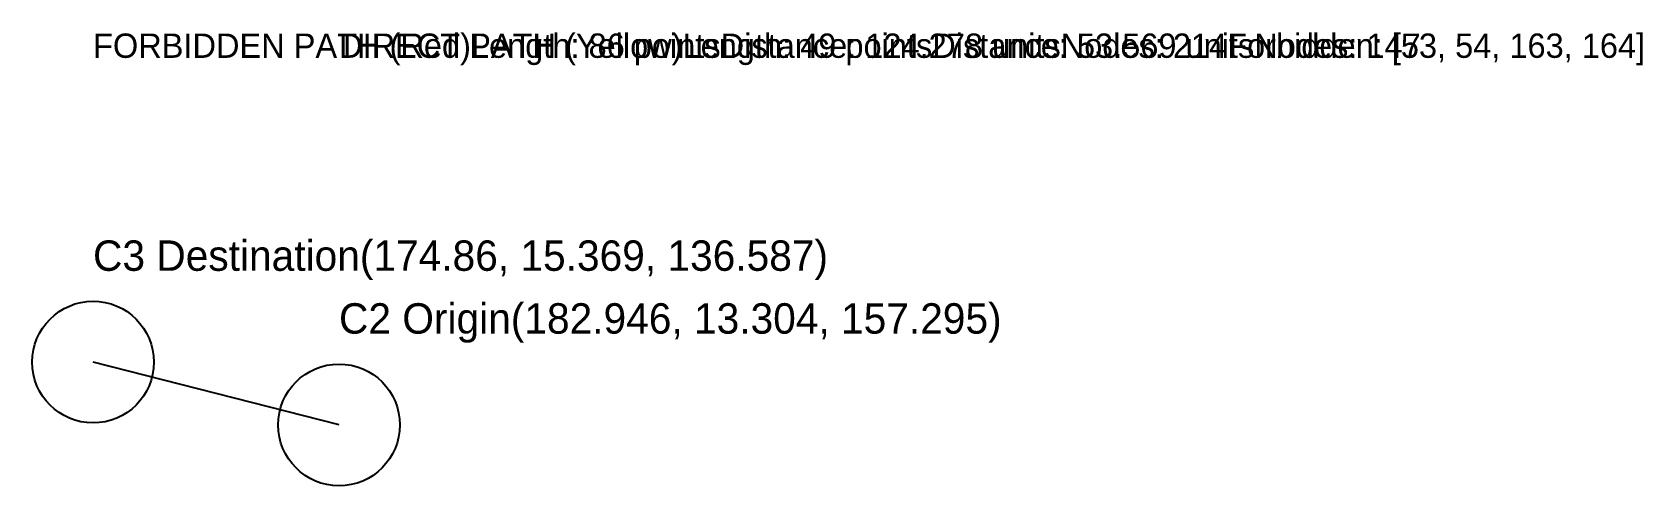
# Model space of a CAD drawing. Header units: metres. Extents: x 172.9 to 225.8, y 11.3 to 26.2.
import ezdxf

# ---------------------------------------------------------------- set-up
doc = ezdxf.new("R2010")
doc.units = ezdxf.units.M
doc.layers.add('ANNOTATIONS', color=7, linetype='Continuous')
doc.layers.add('START_GOAL', color=3, linetype='Continuous')

msp = doc.modelspace()

# ---------------------------------------------------------------- linework, layer by layer
at = {"layer": 'ANNOTATIONS'}
msp.add_line((182.946, 13.304, 157.295), (174.86, 15.369, 136.587), dxfattribs=at)
at = {"layer": 'START_GOAL'}
for centre in [(174.86, 15.369, 136.587), (182.946, 13.304, 157.295)]:
    msp.add_circle(centre, 2, dxfattribs=at)

# ---------------------------------------------------------------- texts
at = {"layer": 'ANNOTATIONS'}
for s, height, p in [('FORBIDDEN PATH (Red)Length: 86 pointsDistance: 124.278 unitsNodes: 214Forbidden: [53, 54, 163, 164]', 0.8, (174.86, 25.369, 136.587)), ('DIRECT PATH (Yellow)Length: 49 pointsDistance: 53.569 unitsNodes: 147', 0.8, (182.946, 25.369, 157.295)), ('C3 Destination(174.86, 15.369, 136.587)', 1, (174.86, 18.369, 136.587)), ('C2 Origin(182.946, 13.304, 157.295)', 1, (182.946, 16.304, 157.295))]:
    msp.add_text(s, height=height, dxfattribs=at).set_placement(p)

doc.saveas('drawing.dxf')
